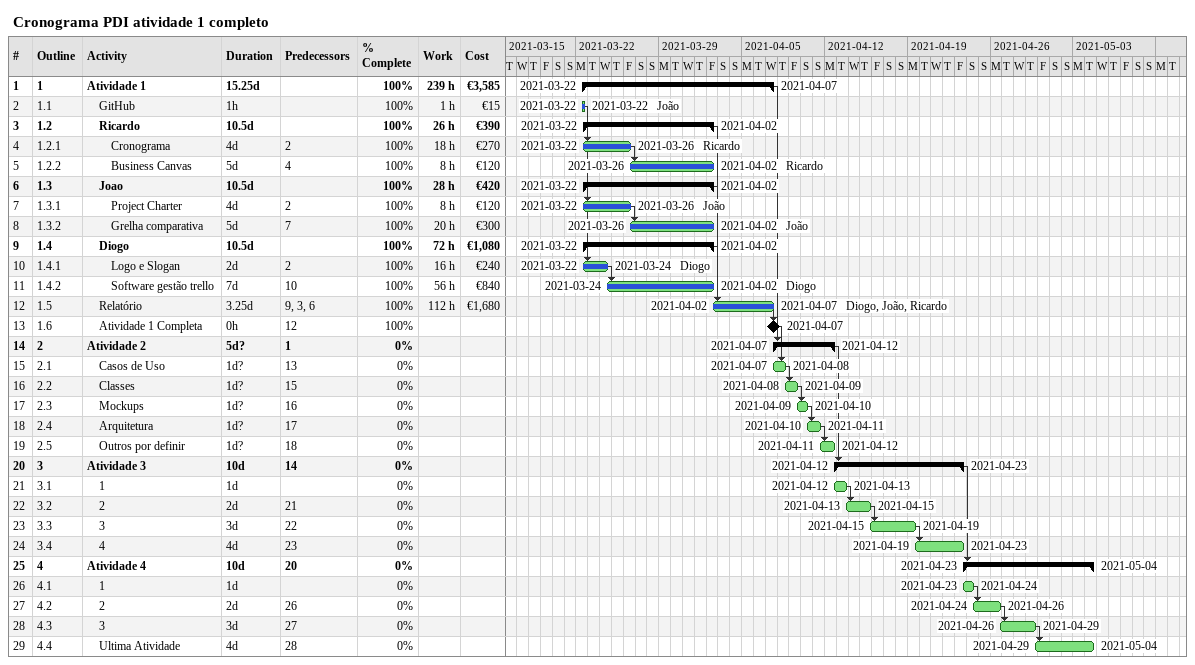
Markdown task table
Cronograma PDI atividade 1 completo

| ID | WBS | Task | Duration | Start | Finish | Predecessors | Resources | % complete | Work (h) | Cost (€) |
|---|---|---|---|---|---|---|---|---|---|---|
| 1 | 1 | **Atividade 1** | 15.25d | 2021-03-22 | 2021-04-07 |  |  | 100 | 239 | 3585 |
| 2 | 1.1 | GitHub | 1h | 2021-03-22 | 2021-03-22 |  | João | 100 | 1 | 15 |
| 3 | 1.2 | **Ricardo** | 10.5d | 2021-03-22 | 2021-04-02 |  |  | 100 | 26 | 390 |
| 4 | 1.2.1 | Cronograma | 4d | 2021-03-22 | 2021-03-26 | 2 | Ricardo | 100 | 18 | 270 |
| 5 | 1.2.2 | Business Canvas | 5d | 2021-03-26 | 2021-04-02 | 4 | Ricardo | 100 | 8 | 120 |
| 6 | 1.3 | **Joao** | 10.5d | 2021-03-22 | 2021-04-02 |  |  | 100 | 28 | 420 |
| 7 | 1.3.1 | Project Charter | 4d | 2021-03-22 | 2021-03-26 | 2 | João | 100 | 8 | 120 |
| 8 | 1.3.2 | Grelha comparativa | 5d | 2021-03-26 | 2021-04-02 | 7 | João | 100 | 20 | 300 |
| 9 | 1.4 | **Diogo** | 10.5d | 2021-03-22 | 2021-04-02 |  |  | 100 | 72 | 1080 |
| 10 | 1.4.1 | Logo e Slogan | 2d | 2021-03-22 | 2021-03-24 | 2 | Diogo | 100 | 16 | 240 |
| 11 | 1.4.2 | Software gestão trello | 7d | 2021-03-24 | 2021-04-02 | 10 | Diogo | 100 | 56 | 840 |
| 12 | 1.5 | Relatório | 3.25d | 2021-04-02 | 2021-04-07 | 9, 3, 6 | Diogo, João, Ricardo | 100 | 112 | 1680 |
| 13 | 1.6 | Atividade 1 Completa | 0h | 2021-04-07 | 2021-04-07 | 12 |  | 100 |  |  |
| 14 | 2 | **Atividade 2** | 5d? | 2021-04-07 | 2021-04-12 | 1 |  | 0 |  |  |
| 15 | 2.1 | Casos de Uso | 1d? | 2021-04-07 | 2021-04-08 | 13 |  | 0 |  |  |
| 16 | 2.2 | Classes | 1d? | 2021-04-08 | 2021-04-09 | 15 |  | 0 |  |  |
| 17 | 2.3 | Mockups | 1d? | 2021-04-09 | 2021-04-10 | 16 |  | 0 |  |  |
| 18 | 2.4 | Arquitetura | 1d? | 2021-04-10 | 2021-04-11 | 17 |  | 0 |  |  |
| 19 | 2.5 | Outros por definir | 1d? | 2021-04-11 | 2021-04-12 | 18 |  | 0 |  |  |
| 20 | 3 | **Atividade 3** | 10d | 2021-04-12 | 2021-04-23 | 14 |  | 0 |  |  |
| 21 | 3.1 | 1 | 1d | 2021-04-12 | 2021-04-13 |  |  | 0 |  |  |
| 22 | 3.2 | 2 | 2d | 2021-04-13 | 2021-04-15 | 21 |  | 0 |  |  |
| 23 | 3.3 | 3 | 3d | 2021-04-15 | 2021-04-19 | 22 |  | 0 |  |  |
| 24 | 3.4 | 4 | 4d | 2021-04-19 | 2021-04-23 | 23 |  | 0 |  |  |
| 25 | 4 | **Atividade 4** | 10d | 2021-04-23 | 2021-05-04 | 20 |  | 0 |  |  |
| 26 | 4.1 | 1 | 1d | 2021-04-23 | 2021-04-24 |  |  | 0 |  |  |
| 27 | 4.2 | 2 | 2d | 2021-04-24 | 2021-04-26 | 26 |  | 0 |  |  |
| 28 | 4.3 | 3 | 3d | 2021-04-26 | 2021-04-29 | 27 |  | 0 |  |  |
| 29 | 4.4 | Ultima Atividade | 4d | 2021-04-29 | 2021-05-04 | 28 |  | 0 |  |  |
